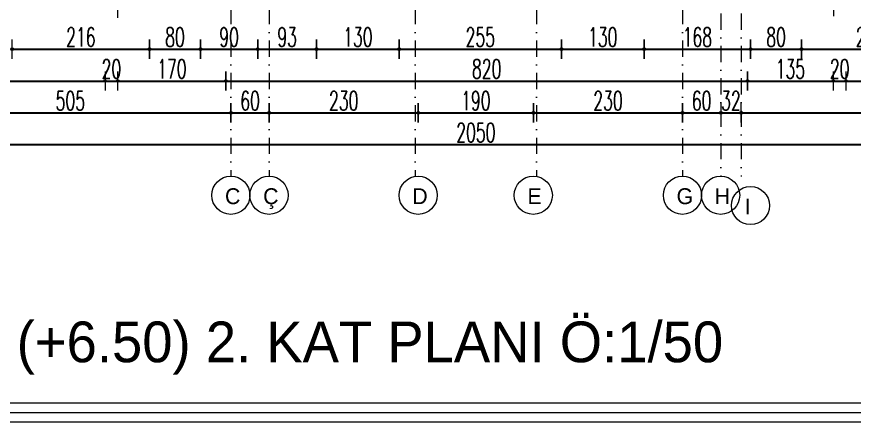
# Model space of a CAD drawing. Header units: millimetres. Extents: x -16104 to 67872, y -88009 to 12107.
# Drawn here: x 14898 to 16215, y 8729 to 9366 of the extents above; entities that cross this region are included whole.
import ezdxf

# ---------------------------------------------------------------- set-up
doc = ezdxf.new("R2010")
doc.units = ezdxf.units.MM
doc.linetypes.add('ACAD_ISO07W100', pattern=[3, 0, -3])
doc.linetypes.add('DASHDOTX2', pattern=[50.8, 25.4, -12.7, 0, -12.7])
doc.layers.get('0').update_dxf_attribs({"color": 241})
for name, color, linetype, lineweight in [('AKS', 1, 'ACAD_ISO07W100', 5), ('akslar', 144, 'Continuous', 20), ('c05', 32, 'Continuous', 13), ('OLCU', 54, 'Continuous', 13), ('YAZI', 22, 'Continuous', 18)]:
    doc.layers.add(name, color=color, linetype=linetype, lineweight=lineweight)
doc.styles.add('DIM', font='Txttw.shx', dxfattribs={"width": 0.6})
doc.styles.add('ÖLÇÜ-50', font='comic.ttf', dxfattribs={"height": 12.5})
doc.dimstyles.new('50', dxfattribs={"dimscale": 0, "dimtxt": 30, "dimasz": 1, "dimexe": 0, "dimexo": 2, "dimgap": 4, "dimtad": 1, "dimdec": 0, "dimzin": 0, "dimdsep": 46, "dimtxsty": 'DIM', "dimblk1": 'DOT', "dimblk2": 'DOT', "dimsah": 1, "dimcen": 1.5, "dimdle": 3, "dimse1": 1, "dimse2": 1, "dimclrd": 256, "dimclre": 9, "dimclrt": 256, "dimadec": 0, "dimazin": 0, "dimtfac": 0.24, "dimtdec": 0, "dimtix": 1, "dimtmove": 2, "dimatfit": 3, "dimldrblk": 'DOT', "dimfxl": 0, "dimtolj": 1, "dimtzin": 15, "dimarcsym": 0})

# ---------------------------------------------------------------- blocks, each defined once
blk = doc.blocks.new('DOT')
for p, q in [((0, 15), (0, -15)), ((-2, 0), (0, 0)), ((2, 0), (0, 0))]:
    blk.add_line(p, q)
blk.add_circle((0, 0), 2)
blk = doc.blocks.new('*D4135')
at = {"layer": 'Defpoints', "color": 0, "transparency": 16777216}
for p in [(14890.7, 9365.5), (15106.7, 9365.5), (15106.7, 9315.5)]:
    blk.add_point(p, dxfattribs=at)
at = {"layer": 'OLCU', "lineweight": -2, "transparency": 16777216}
blk.add_line((14891.7, 9315.5), (15105.7, 9315.5), dxfattribs=at)
at = {"layer": 'OLCU', "lineweight": -2, "transparency": 16777216, "rotation": 180}
blk.add_blockref('DOT', (14890.7, 9315.5), dxfattribs=at)
at = {"layer": 'OLCU', "lineweight": -2, "transparency": 16777216}
blk.add_blockref('DOT', (15106.7, 9315.5), dxfattribs=at)
at = {"layer": 'OLCU', "transparency": 16777216, "insert": (14998.7, 9334.5), "char_height": 30, "attachment_point": 5, "style": 'DIM'}
blk.add_mtext('\\A1;216', dxfattribs=at)
blk = doc.blocks.new('*D4136')
at = {"layer": 'Defpoints', "color": 0, "transparency": 16777216}
for p in [(15106.7, 9365.5), (15186.7, 9365.5), (15186.7, 9315.5)]:
    blk.add_point(p, dxfattribs=at)
at = {"layer": 'OLCU', "lineweight": -2, "transparency": 16777216}
blk.add_line((15107.7, 9315.5), (15185.7, 9315.5), dxfattribs=at)
at = {"layer": 'OLCU', "lineweight": -2, "transparency": 16777216, "rotation": 180}
blk.add_blockref('DOT', (15106.7, 9315.5), dxfattribs=at)
at = {"layer": 'OLCU', "lineweight": -2, "transparency": 16777216}
blk.add_blockref('DOT', (15186.7, 9315.5), dxfattribs=at)
at = {"layer": 'OLCU', "transparency": 16777216, "insert": (15146.7, 9334.5), "char_height": 30, "attachment_point": 5, "style": 'DIM'}
blk.add_mtext('\\A1;80', dxfattribs=at)
blk = doc.blocks.new('*D4137')
at = {"layer": 'Defpoints', "color": 0, "transparency": 16777216}
for p in [(15276.7, 9365.5), (15369.2, 9365.5), (15369.2, 9315.5)]:
    blk.add_point(p, dxfattribs=at)
at = {"layer": 'OLCU', "lineweight": -2, "transparency": 16777216}
blk.add_line((15277.7, 9315.5), (15368.2, 9315.5), dxfattribs=at)
at = {"layer": 'OLCU', "lineweight": -2, "transparency": 16777216, "rotation": 180}
blk.add_blockref('DOT', (15276.7, 9315.5), dxfattribs=at)
at = {"layer": 'OLCU', "lineweight": -2, "transparency": 16777216}
blk.add_blockref('DOT', (15369.2, 9315.5), dxfattribs=at)
at = {"layer": 'OLCU', "transparency": 16777216, "insert": (15323, 9334.5), "char_height": 30, "attachment_point": 5, "style": 'DIM'}
blk.add_mtext('\\A1;93', dxfattribs=at)
blk = doc.blocks.new('*D4138')
at = {"layer": 'Defpoints', "color": 0, "transparency": 16777216}
for p in [(15369.2, 9365.5), (15499.2, 9365.5), (15499.2, 9315.5)]:
    blk.add_point(p, dxfattribs=at)
at = {"layer": 'OLCU', "lineweight": -2, "transparency": 16777216}
blk.add_line((15370.2, 9315.5), (15498.2, 9315.5), dxfattribs=at)
at = {"layer": 'OLCU', "lineweight": -2, "transparency": 16777216, "rotation": 180}
blk.add_blockref('DOT', (15369.2, 9315.5), dxfattribs=at)
at = {"layer": 'OLCU', "lineweight": -2, "transparency": 16777216}
blk.add_blockref('DOT', (15499.2, 9315.5), dxfattribs=at)
at = {"layer": 'OLCU', "transparency": 16777216, "insert": (15434.2, 9334.5), "char_height": 30, "attachment_point": 5, "style": 'DIM'}
blk.add_mtext('\\A1;130', dxfattribs=at)
blk = doc.blocks.new('*D4139')
at = {"layer": 'Defpoints', "color": 0, "transparency": 16777216}
for p in [(15499.2, 9365.5), (15754.2, 9365.5), (15754.2, 9315.5)]:
    blk.add_point(p, dxfattribs=at)
at = {"layer": 'OLCU', "lineweight": -2, "transparency": 16777216}
blk.add_line((15500.2, 9315.5), (15753.2, 9315.5), dxfattribs=at)
at = {"layer": 'OLCU', "lineweight": -2, "transparency": 16777216, "rotation": 180}
blk.add_blockref('DOT', (15499.2, 9315.5), dxfattribs=at)
at = {"layer": 'OLCU', "lineweight": -2, "transparency": 16777216}
blk.add_blockref('DOT', (15754.2, 9315.5), dxfattribs=at)
at = {"layer": 'OLCU', "transparency": 16777216, "insert": (15626.7, 9334.5), "char_height": 30, "attachment_point": 5, "style": 'DIM'}
blk.add_mtext('\\A1;255', dxfattribs=at)
blk = doc.blocks.new('*D4140')
at = {"layer": 'Defpoints', "color": 0, "transparency": 16777216}
for p in [(15754.2, 9365.5), (15884.2, 9365.5), (15884.2, 9315.5)]:
    blk.add_point(p, dxfattribs=at)
at = {"layer": 'OLCU', "lineweight": -2, "transparency": 16777216}
blk.add_line((15755.2, 9315.5), (15883.2, 9315.5), dxfattribs=at)
at = {"layer": 'OLCU', "lineweight": -2, "transparency": 16777216, "rotation": 180}
blk.add_blockref('DOT', (15754.2, 9315.5), dxfattribs=at)
at = {"layer": 'OLCU', "lineweight": -2, "transparency": 16777216}
blk.add_blockref('DOT', (15884.2, 9315.5), dxfattribs=at)
at = {"layer": 'OLCU', "transparency": 16777216, "insert": (15819.2, 9334.5), "char_height": 30, "attachment_point": 5, "style": 'DIM'}
blk.add_mtext('\\A1;130', dxfattribs=at)
blk = doc.blocks.new('*D4141')
at = {"layer": 'Defpoints', "color": 0, "transparency": 16777216}
for p in [(15884.2, 9365.5), (16051.7, 9365.5), (16051.7, 9315.5)]:
    blk.add_point(p, dxfattribs=at)
at = {"layer": 'OLCU', "lineweight": -2, "transparency": 16777216}
blk.add_line((15885.2, 9315.5), (16050.7, 9315.5), dxfattribs=at)
at = {"layer": 'OLCU', "lineweight": -2, "transparency": 16777216, "rotation": 180}
blk.add_blockref('DOT', (15884.2, 9315.5), dxfattribs=at)
at = {"layer": 'OLCU', "lineweight": -2, "transparency": 16777216}
blk.add_blockref('DOT', (16051.7, 9315.5), dxfattribs=at)
at = {"layer": 'OLCU', "transparency": 16777216, "insert": (15968, 9334.5), "char_height": 30, "attachment_point": 5, "style": 'DIM'}
blk.add_mtext('\\A1;168', dxfattribs=at)
blk = doc.blocks.new('*D4142')
at = {"layer": 'Defpoints', "color": 0, "transparency": 16777216}
for p in [(16051.7, 9365.5), (16131.7, 9365.5), (16131.7, 9315.5)]:
    blk.add_point(p, dxfattribs=at)
at = {"layer": 'OLCU', "lineweight": -2, "transparency": 16777216}
blk.add_line((16052.7, 9315.5), (16130.7, 9315.5), dxfattribs=at)
at = {"layer": 'OLCU', "lineweight": -2, "transparency": 16777216, "rotation": 180}
blk.add_blockref('DOT', (16051.7, 9315.5), dxfattribs=at)
at = {"layer": 'OLCU', "lineweight": -2, "transparency": 16777216}
blk.add_blockref('DOT', (16131.7, 9315.5), dxfattribs=at)
at = {"layer": 'OLCU', "transparency": 16777216, "insert": (16091.7, 9334.5), "char_height": 30, "attachment_point": 5, "style": 'DIM'}
blk.add_mtext('\\A1;80', dxfattribs=at)
blk = doc.blocks.new('*D4143')
at = {"layer": 'Defpoints', "color": 0, "transparency": 16777216}
for p in [(16131.7, 9365.5), (16348.7, 9365.5), (16348.7, 9315.5)]:
    blk.add_point(p, dxfattribs=at)
at = {"layer": 'OLCU', "lineweight": -2, "transparency": 16777216}
blk.add_line((16132.7, 9315.5), (16347.7, 9315.5), dxfattribs=at)
at = {"layer": 'OLCU', "lineweight": -2, "transparency": 16777216, "rotation": 180}
blk.add_blockref('DOT', (16131.7, 9315.5), dxfattribs=at)
at = {"layer": 'OLCU', "lineweight": -2, "transparency": 16777216}
blk.add_blockref('DOT', (16348.7, 9315.5), dxfattribs=at)
at = {"layer": 'OLCU', "transparency": 16777216, "insert": (16240.2, 9334.5), "char_height": 30, "attachment_point": 5, "style": 'DIM'}
blk.add_mtext('\\A1;217', dxfattribs=at)
blk = doc.blocks.new('*D4146')
at = {"layer": 'Defpoints', "color": 0, "transparency": 16777216}
for p in [(14594.7, 9300.5), (15036.7, 9300.5), (15036.7, 9265.5)]:
    blk.add_point(p, dxfattribs=at)
at = {"layer": 'OLCU', "lineweight": -2, "transparency": 16777216}
blk.add_line((14595.7, 9265.5), (15035.7, 9265.5), dxfattribs=at)
at = {"layer": 'OLCU', "lineweight": -2, "transparency": 16777216, "rotation": 180}
blk.add_blockref('DOT', (14594.7, 9265.5), dxfattribs=at)
at = {"layer": 'OLCU', "lineweight": -2, "transparency": 16777216}
blk.add_blockref('DOT', (15036.7, 9265.5), dxfattribs=at)
at = {"layer": 'OLCU', "transparency": 16777216, "insert": (14815.7, 9284.5), "char_height": 30, "attachment_point": 5, "style": 'DIM'}
blk.add_mtext('\\A1;442', dxfattribs=at)
blk = doc.blocks.new('*D4147')
at = {"layer": 'Defpoints', "color": 0, "transparency": 16777216}
for p in [(15226.7, 9300.5), (16046.7, 9300.5), (16046.7, 9265.5)]:
    blk.add_point(p, dxfattribs=at)
at = {"layer": 'OLCU', "lineweight": -2, "transparency": 16777216}
blk.add_line((15227.7, 9265.5), (16045.7, 9265.5), dxfattribs=at)
at = {"layer": 'OLCU', "lineweight": -2, "transparency": 16777216, "rotation": 180}
blk.add_blockref('DOT', (15226.7, 9265.5), dxfattribs=at)
at = {"layer": 'OLCU', "lineweight": -2, "transparency": 16777216}
blk.add_blockref('DOT', (16046.7, 9265.5), dxfattribs=at)
at = {"layer": 'OLCU', "transparency": 16777216, "insert": (15636.7, 9284.5), "char_height": 30, "attachment_point": 5, "style": 'DIM'}
blk.add_mtext('\\A1;820', dxfattribs=at)
blk = doc.blocks.new('*D4148')
at = {"layer": 'Defpoints', "color": 0, "transparency": 16777216}
for p in [(16046.7, 9300.5), (16181.7, 9300.5), (16181.7, 9265.5)]:
    blk.add_point(p, dxfattribs=at)
at = {"layer": 'OLCU', "lineweight": -2, "transparency": 16777216}
blk.add_line((16047.7, 9265.5), (16180.7, 9265.5), dxfattribs=at)
at = {"layer": 'OLCU', "lineweight": -2, "transparency": 16777216, "rotation": 180}
blk.add_blockref('DOT', (16046.7, 9265.5), dxfattribs=at)
at = {"layer": 'OLCU', "lineweight": -2, "transparency": 16777216}
blk.add_blockref('DOT', (16181.7, 9265.5), dxfattribs=at)
at = {"layer": 'OLCU', "transparency": 16777216, "insert": (16114.2, 9284.5), "char_height": 30, "attachment_point": 5, "style": 'DIM'}
blk.add_mtext('\\A1;135', dxfattribs=at)
blk = doc.blocks.new('*D4150')
at = {"layer": 'Defpoints', "color": 0, "transparency": 16777216}
for p in [(15294.7, 9215.5), (15529.2, 9215.5), (15529.2, 9215.5)]:
    blk.add_point(p, dxfattribs=at)
at = {"layer": 'OLCU', "lineweight": -2, "transparency": 16777216}
blk.add_line((15295.7, 9215.5), (15528.2, 9215.5), dxfattribs=at)
at = {"layer": 'OLCU', "lineweight": -2, "transparency": 16777216, "rotation": 180}
blk.add_blockref('DOT', (15294.7, 9215.5), dxfattribs=at)
at = {"layer": 'OLCU', "lineweight": -2, "transparency": 16777216}
blk.add_blockref('DOT', (15529.2, 9215.5), dxfattribs=at)
at = {"layer": 'OLCU', "transparency": 16777216, "insert": (15412, 9234.5), "char_height": 30, "attachment_point": 5, "style": 'DIM'}
blk.add_mtext('\\A1;230', dxfattribs=at)
blk = doc.blocks.new('*D4153')
at = {"layer": 'Defpoints', "color": 0, "transparency": 16777216}
for p in [(14594.7, 9200.5), (16644.7, 9200.5), (16644.7, 9165.5)]:
    blk.add_point(p, dxfattribs=at)
at = {"layer": 'OLCU', "lineweight": -2, "transparency": 16777216}
blk.add_line((14595.7, 9165.5), (16643.7, 9165.5), dxfattribs=at)
at = {"layer": 'OLCU', "lineweight": -2, "transparency": 16777216, "rotation": 180}
blk.add_blockref('DOT', (14594.7, 9165.5), dxfattribs=at)
at = {"layer": 'OLCU', "lineweight": -2, "transparency": 16777216}
blk.add_blockref('DOT', (16644.7, 9165.5), dxfattribs=at)
at = {"layer": 'OLCU', "transparency": 16777216, "insert": (15619.7, 9184.5), "char_height": 30, "attachment_point": 5, "style": 'DIM'}
blk.add_mtext('\\A1;2050', dxfattribs=at)
blk = doc.blocks.new('*D4209')
at = {"layer": 'Defpoints', "color": 0, "transparency": 16777216}
for p in [(15056.7, 9265.5), (15226.7, 9265.5), (15226.7, 9265.5)]:
    blk.add_point(p, dxfattribs=at)
at = {"layer": 'OLCU', "lineweight": -2, "transparency": 16777216}
blk.add_line((15057.7, 9265.5), (15225.7, 9265.5), dxfattribs=at)
at = {"layer": 'OLCU', "lineweight": -2, "transparency": 16777216, "rotation": 180}
blk.add_blockref('DOT', (15056.7, 9265.5), dxfattribs=at)
at = {"layer": 'OLCU', "lineweight": -2, "transparency": 16777216}
blk.add_blockref('DOT', (15226.7, 9265.5), dxfattribs=at)
at = {"layer": 'OLCU', "transparency": 16777216, "insert": (15141.7, 9284.5), "char_height": 30, "attachment_point": 5, "style": 'DIM'}
blk.add_mtext('\\A1;170', dxfattribs=at)
blk = doc.blocks.new('*D4212')
at = {"layer": 'Defpoints', "color": 0, "transparency": 16777216}
for p in [(16201.7, 9265.5), (16644.7, 9265.5), (16644.7, 9265.5)]:
    blk.add_point(p, dxfattribs=at)
at = {"layer": 'OLCU', "lineweight": -2, "transparency": 16777216}
blk.add_line((16202.7, 9265.5), (16643.7, 9265.5), dxfattribs=at)
at = {"layer": 'OLCU', "lineweight": -2, "transparency": 16777216, "rotation": 180}
blk.add_blockref('DOT', (16201.7, 9265.5), dxfattribs=at)
at = {"layer": 'OLCU', "lineweight": -2, "transparency": 16777216}
blk.add_blockref('DOT', (16644.7, 9265.5), dxfattribs=at)
at = {"layer": 'OLCU', "transparency": 16777216, "insert": (16423.2, 9284.5), "char_height": 30, "attachment_point": 5, "style": 'DIM'}
blk.add_mtext('\\A1;443', dxfattribs=at)
blk = doc.blocks.new('*D4238')
at = {"layer": 'Defpoints', "color": 0, "transparency": 16777216}
for p in [(15036.7, 9315.5), (15056.7, 9315.5), (15056.7, 9265.5)]:
    blk.add_point(p, dxfattribs=at)
at = {"layer": 'OLCU', "lineweight": -2, "transparency": 16777216}
for p, q in [((15035.7, 9265.5), (15034.7, 9265.5)), ((15036.7, 9265.5), (15056.7, 9265.5)), ((15057.7, 9265.5), (15058.7, 9265.5))]:
    blk.add_line(p, q, dxfattribs=at)
blk.add_blockref('DOT', (15036.7, 9265.5), dxfattribs=at)
at = {"layer": 'OLCU', "lineweight": -2, "transparency": 16777216, "rotation": 180}
blk.add_blockref('DOT', (15056.7, 9265.5), dxfattribs=at)
at = {"layer": 'OLCU', "transparency": 16777216, "insert": (15046.7, 9284.5), "char_height": 30, "attachment_point": 5, "style": 'DIM'}
blk.add_mtext('\\A1;20', dxfattribs=at)
blk = doc.blocks.new('*D4239')
at = {"layer": 'Defpoints', "color": 0, "transparency": 16777216}
for p in [(16181.7, 9265.5), (16201.7, 9265.5), (16201.7, 9265.5)]:
    blk.add_point(p, dxfattribs=at)
at = {"layer": 'OLCU', "lineweight": -2, "transparency": 16777216}
for p, q in [((16180.7, 9265.5), (16179.7, 9265.5)), ((16181.7, 9265.5), (16201.7, 9265.5)), ((16202.7, 9265.5), (16203.7, 9265.5))]:
    blk.add_line(p, q, dxfattribs=at)
blk.add_blockref('DOT', (16181.7, 9265.5), dxfattribs=at)
at = {"layer": 'OLCU', "lineweight": -2, "transparency": 16777216, "rotation": 180}
blk.add_blockref('DOT', (16201.7, 9265.5), dxfattribs=at)
at = {"layer": 'OLCU', "transparency": 16777216, "insert": (16191.7, 9284.5), "char_height": 30, "attachment_point": 5, "style": 'DIM'}
blk.add_mtext('\\A1;20', dxfattribs=at)
blk = doc.blocks.new('*D4251')
at = {"layer": 'Defpoints', "color": 0, "transparency": 16777216}
for p in [(14729.7, 9215.5), (15234.7, 9215.5), (15234.7, 9215.5)]:
    blk.add_point(p, dxfattribs=at)
at = {"layer": 'OLCU', "lineweight": -2, "transparency": 16777216}
blk.add_line((14730.7, 9215.5), (15233.7, 9215.5), dxfattribs=at)
at = {"layer": 'OLCU', "lineweight": -2, "transparency": 16777216, "rotation": 180}
blk.add_blockref('DOT', (14729.7, 9215.5), dxfattribs=at)
at = {"layer": 'OLCU', "lineweight": -2, "transparency": 16777216}
blk.add_blockref('DOT', (15234.7, 9215.5), dxfattribs=at)
at = {"layer": 'OLCU', "transparency": 16777216, "insert": (14982.2, 9234.5), "char_height": 30, "attachment_point": 5, "style": 'DIM'}
blk.add_mtext('\\A1;505', dxfattribs=at)
blk = doc.blocks.new('*D4252')
at = {"layer": 'Defpoints', "color": 0, "transparency": 16777216}
for p in [(15234.7, 9215.5), (15294.7, 9215.5), (15294.7, 9215.5)]:
    blk.add_point(p, dxfattribs=at)
at = {"layer": 'OLCU', "lineweight": -2, "transparency": 16777216}
blk.add_line((15235.7, 9215.5), (15293.7, 9215.5), dxfattribs=at)
at = {"layer": 'OLCU', "lineweight": -2, "transparency": 16777216, "rotation": 180}
blk.add_blockref('DOT', (15234.7, 9215.5), dxfattribs=at)
at = {"layer": 'OLCU', "lineweight": -2, "transparency": 16777216}
blk.add_blockref('DOT', (15294.7, 9215.5), dxfattribs=at)
at = {"layer": 'OLCU', "transparency": 16777216, "insert": (15264.7, 9234.5), "char_height": 30, "attachment_point": 5, "style": 'DIM'}
blk.add_mtext('\\A1;60', dxfattribs=at)
blk = doc.blocks.new('*D4253')
at = {"layer": 'Defpoints', "color": 0, "transparency": 16777216}
for p in [(15529.2, 9215.5), (15710.2, 9215.5), (15710.2, 9215.5)]:
    blk.add_point(p, dxfattribs=at)
at = {"layer": 'OLCU', "lineweight": -2, "transparency": 16777216}
blk.add_line((15530.2, 9215.5), (15709.2, 9215.5), dxfattribs=at)
at = {"layer": 'OLCU', "lineweight": -2, "transparency": 16777216, "rotation": 180}
blk.add_blockref('DOT', (15529.2, 9215.5), dxfattribs=at)
at = {"layer": 'OLCU', "lineweight": -2, "transparency": 16777216}
blk.add_blockref('DOT', (15710.2, 9215.5), dxfattribs=at)
at = {"layer": 'OLCU', "transparency": 16777216, "insert": (15619.7, 9234.5), "char_height": 30, "attachment_point": 5, "style": 'DIM'}
blk.add_mtext('\\A1;190', dxfattribs=at)
blk = doc.blocks.new('*D4254')
at = {"layer": 'Defpoints', "color": 0, "transparency": 16777216}
for p in [(15710.2, 9215.5), (15944.7, 9215.5), (15944.7, 9215.5)]:
    blk.add_point(p, dxfattribs=at)
at = {"layer": 'OLCU', "lineweight": -2, "transparency": 16777216}
blk.add_line((15711.2, 9215.5), (15943.7, 9215.5), dxfattribs=at)
at = {"layer": 'OLCU', "lineweight": -2, "transparency": 16777216, "rotation": 180}
blk.add_blockref('DOT', (15710.2, 9215.5), dxfattribs=at)
at = {"layer": 'OLCU', "lineweight": -2, "transparency": 16777216}
blk.add_blockref('DOT', (15944.7, 9215.5), dxfattribs=at)
at = {"layer": 'OLCU', "transparency": 16777216, "insert": (15827.5, 9234.5), "char_height": 30, "attachment_point": 5, "style": 'DIM'}
blk.add_mtext('\\A1;230', dxfattribs=at)
blk = doc.blocks.new('*D4255')
at = {"layer": 'Defpoints', "color": 0, "transparency": 16777216}
for p in [(15944.7, 9215.5), (16004.7, 9215.5), (16004.7, 9215.5)]:
    blk.add_point(p, dxfattribs=at)
at = {"layer": 'OLCU', "lineweight": -2, "transparency": 16777216}
blk.add_line((15945.7, 9215.5), (16003.7, 9215.5), dxfattribs=at)
at = {"layer": 'OLCU', "lineweight": -2, "transparency": 16777216, "rotation": 180}
blk.add_blockref('DOT', (15944.7, 9215.5), dxfattribs=at)
at = {"layer": 'OLCU', "lineweight": -2, "transparency": 16777216}
blk.add_blockref('DOT', (16004.7, 9215.5), dxfattribs=at)
at = {"layer": 'OLCU', "transparency": 16777216, "insert": (15974.7, 9234.5), "char_height": 30, "attachment_point": 5, "style": 'DIM'}
blk.add_mtext('\\A1;60', dxfattribs=at)
blk = doc.blocks.new('*D4256')
at = {"layer": 'Defpoints', "color": 0, "transparency": 16777216}
for p in [(16004.7, 9215.5), (16036.7, 9215.5), (16036.7, 9215.5)]:
    blk.add_point(p, dxfattribs=at)
at = {"layer": 'OLCU', "lineweight": -2, "transparency": 16777216}
for p, q in [((16003.7, 9215.5), (16002.7, 9215.5)), ((16004.7, 9215.5), (16036.7, 9215.5)), ((16037.7, 9215.5), (16038.7, 9215.5))]:
    blk.add_line(p, q, dxfattribs=at)
blk.add_blockref('DOT', (16004.7, 9215.5), dxfattribs=at)
at = {"layer": 'OLCU', "lineweight": -2, "transparency": 16777216, "rotation": 180}
blk.add_blockref('DOT', (16036.7, 9215.5), dxfattribs=at)
at = {"layer": 'OLCU', "transparency": 16777216, "insert": (16020.7, 9234.5), "char_height": 30, "attachment_point": 5, "style": 'DIM'}
blk.add_mtext('\\A1;32', dxfattribs=at)
blk = doc.blocks.new('*D4257')
at = {"layer": 'Defpoints', "color": 0, "transparency": 16777216}
for p in [(16036.7, 9215.5), (16474.7, 9215.5), (16474.7, 9215.5)]:
    blk.add_point(p, dxfattribs=at)
at = {"layer": 'OLCU', "lineweight": -2, "transparency": 16777216}
blk.add_line((16037.7, 9215.5), (16473.7, 9215.5), dxfattribs=at)
at = {"layer": 'OLCU', "lineweight": -2, "transparency": 16777216, "rotation": 180}
blk.add_blockref('DOT', (16036.7, 9215.5), dxfattribs=at)
at = {"layer": 'OLCU', "lineweight": -2, "transparency": 16777216}
blk.add_blockref('DOT', (16474.7, 9215.5), dxfattribs=at)
at = {"layer": 'OLCU', "transparency": 16777216, "insert": (16255.7, 9234.5), "char_height": 30, "attachment_point": 5, "style": 'DIM'}
blk.add_mtext('\\A1;438', dxfattribs=at)
blk = doc.blocks.new('*D4275')
at = {"layer": 'Defpoints', "color": 0, "transparency": 16777216}
for p in [(15186.7, 9315.5), (15276.7, 9315.5), (15276.7, 9315.5)]:
    blk.add_point(p, dxfattribs=at)
at = {"layer": 'OLCU', "lineweight": -2, "transparency": 16777216}
blk.add_line((15187.7, 9315.5), (15275.7, 9315.5), dxfattribs=at)
at = {"layer": 'OLCU', "lineweight": -2, "transparency": 16777216, "rotation": 180}
blk.add_blockref('DOT', (15186.7, 9315.5), dxfattribs=at)
at = {"layer": 'OLCU', "lineweight": -2, "transparency": 16777216}
blk.add_blockref('DOT', (15276.7, 9315.5), dxfattribs=at)
at = {"layer": 'OLCU', "transparency": 16777216, "insert": (15231.7, 9334.5), "char_height": 30, "attachment_point": 5, "style": 'DIM'}
blk.add_mtext('\\A1;90', dxfattribs=at)
blk = doc.blocks.new('*D4278')
at = {"layer": 'Defpoints', "color": 0, "transparency": 16777216}
for p in [(15056.7, 9379.6), (16181.7, 9382.3), (16181.7, 9382.3)]:
    blk.add_point(p, dxfattribs=at)
at = {"layer": 'OLCU', "lineweight": -2, "transparency": 16777216}
blk.add_line((15057.7, 9379.6), (16180.7, 9382.3), dxfattribs=at)
for p, rotation in [((15056.7, 9379.6), 180.1399202823359), ((16181.7, 9382.3), 0.1399202823359238)]:
    blk.add_blockref('DOT', p, dxfattribs=dict(at, rotation=rotation))
at = {"layer": 'OLCU', "transparency": 16777216, "insert": (15619.2, 9400), "char_height": 30, "attachment_point": 5, "rotation": 0.1399, "style": 'DIM'}
blk.add_mtext('\\A1;1125', dxfattribs=at)
blk = doc.blocks.new('*D4013')
at = {"layer": 'Defpoints', "color": 0, "transparency": 16777216}
for p in [(14424.7, 9387), (14424.7, 9387), (15056.7, 9379.6)]:
    blk.add_point(p, dxfattribs=at)
at = {"layer": 'OLCU', "lineweight": -2, "transparency": 16777216}
blk.add_line((15055.7, 9379.6), (14425.7, 9387), dxfattribs=at)
for p, rotation in [((14424.7, 9387), 179.3311844585351), ((15056.7, 9379.6), 359.3311844585351)]:
    blk.add_blockref('DOT', p, dxfattribs=dict(at, rotation=rotation))
at = {"layer": 'OLCU', "transparency": 16777216, "insert": (14740.9, 9402.3), "char_height": 30, "attachment_point": 5, "rotation": 359.3312, "style": 'DIM'}
blk.add_mtext('\\A1;632', dxfattribs=at)

msp = doc.modelspace()

# ---------------------------------------------------------------- linework, layer by layer
at = {"layer": 'AKS', "linetype": 'ByBlock'}
for centre in [(15234.5, 9086), (15294.5, 9086), (15529, 9086), (15710, 9086), (15944.5, 9086), (16004.5, 9086), (16051.5, 9069.8)]:
    msp.add_circle(centre, 30, dxfattribs=at)
at = {"layer": 'akslar', "linetype": 'DASHDOTX2'}
for p, q in [((15234.7, 11925), (15234.7, 9115.5)), ((15294.7, 11925), (15294.7, 9115.5)), ((15524.2, 11925), (15524.2, 9115.5)), ((15715.2, 11925), (15715.2, 9115.5)), ((15944.7, 11925), (15944.7, 9115.5)), ((16004.7, 11916.5), (16004.7, 9115.5)), ((16036.7, 11916.5), (16036.7, 9115.5))]:
    msp.add_line(p, q, dxfattribs=at)
at = {"layer": 'c05'}
for points in [[(17435.3, 8939.6), (17435.3, 8729.3), (13905, 8729.3), (13905, 12107.1), (17435.3, 12107.1), (17435.3, 10251)], [(17420.3, 8939.6), (17420.3, 8744.3), (13920, 8744.3), (13920, 12092.1), (17420.3, 12092.1), (17420.3, 10251)], [(17405.3, 8939.6), (17405.3, 8759.3), (13935, 8759.3), (13935, 12077.1), (17405.3, 12077.1), (17405.3, 10251)]]:
    msp.add_lwpolyline(points, dxfattribs=at)

# ---------------------------------------------------------------- texts
at = {"layer": 'AKS', "char_height": 25, "width": 35.659, "attachment_point": 1}
for s, insert in [('C', (15225.3, 9097)), ('Ç', (15285.3, 9097)), ('D', (15519.8, 9097)), ('E', (15700.8, 9097)), ('G', (15935.3, 9097)), ('H', (15995.3, 9097)), ('I', (16042.3, 9080.8))]:
    msp.add_mtext(s, dxfattribs=dict(at, insert=insert))
at = {"layer": 'YAZI', "style": 'ÖLÇÜ-50'}
msp.add_text('(+6.50) 2. KAT PLANI Ö:1/50', height=64, dxfattribs=at).set_placement((14897.8, 8823.6))

# ---------------------------------------------------------------- dimensions: what is measured, and where the dimension line sits
at = {"layer": 'OLCU'}
for p1, p2, picture, middle in [((15056.7, 9379.6), (14424.7, 9387), '*D4013', (14740.9, 9402.3)), ((15056.7, 9379.6), (16181.7, 9382.3), '*D4278', (15619.2, 9400)), ((15186.7, 9315.5), (15276.7, 9315.5), '*D4275', (15231.7, 9334.5)), ((14729.7, 9215.5), (15234.7, 9215.5), '*D4251', (14982.2, 9234.5))]:
    dim = msp.add_aligned_dim(p1=p1, p2=p2, distance=0, dimstyle='50', override={"dimscale": 1}, dxfattribs=at)
    dim.commit()
    dim.dimension.update_dxf_attribs({"geometry": picture, "text_midpoint": middle})
for base, p1, p2, picture, middle in [((15106.7, 9315.5), (14890.7, 9365.5), (15106.7, 9365.5), '*D4135', (14998.7, 9334.5)), ((15186.7, 9315.5), (15106.7, 9365.5), (15186.7, 9365.5), '*D4136', (15146.7, 9334.5)), ((15369.2064382, 9315.5446397), (15276.7064382, 9365.5446397), (15369.2064382, 9365.5446397), '*D4137', (15322.9564382, 9334.5446397)), ((15499.2, 9315.5), (15369.2, 9365.5), (15499.2, 9365.5), '*D4138', (15434.2, 9334.5)), ((15754.2, 9315.5), (15499.2, 9365.5), (15754.2, 9365.5), '*D4139', (15626.7, 9334.5)), ((15884.2, 9315.5), (15754.2, 9365.5), (15884.2, 9365.5), '*D4140', (15819.2, 9334.5)), ((16051.7064382, 9315.5446397), (15884.2064382, 9365.5446397), (16051.7064382, 9365.5446397), '*D4141', (15967.9564382, 9334.5446397)), ((16131.7, 9315.5), (16051.7, 9365.5), (16131.7, 9365.5), '*D4142', (16091.7, 9334.5)), ((16348.7, 9315.5), (16131.7, 9365.5), (16348.7, 9365.5), '*D4143', (16240.2, 9334.5)), ((15056.7, 9265.5), (15036.7, 9315.5), (15056.7, 9315.5), '*D4238', (15046.7, 9284.5)), ((15036.7, 9265.5), (14594.7, 9300.5), (15036.7, 9300.5), '*D4146', (14815.7, 9284.5)), ((15226.7, 9265.5), (15056.7, 9265.5), (15226.7, 9265.5), '*D4209', (15141.7, 9284.5)), ((16046.7, 9265.5), (15226.7, 9300.5), (16046.7, 9300.5), '*D4147', (15636.7, 9284.5)), ((16181.7, 9265.5), (16046.7, 9300.5), (16181.7, 9300.5), '*D4148', (16114.2, 9284.5)), ((16201.7, 9265.5), (16181.7, 9265.5), (16201.7, 9265.5), '*D4239', (16191.7, 9284.5)), ((16644.7, 9265.5), (16201.7, 9265.5), (16644.7, 9265.5), '*D4212', (16423.2, 9284.5)), ((15294.7, 9215.5), (15234.7, 9215.5), (15294.7, 9215.5), '*D4252', (15264.7, 9234.5)), ((16004.7, 9215.5), (15944.7, 9215.5), (16004.7, 9215.5), '*D4255', (15974.7, 9234.5)), ((16036.7, 9215.5), (16004.7, 9215.5), (16036.7, 9215.5), '*D4256', (16020.7, 9234.5)), ((16474.7, 9215.5), (16036.7, 9215.5), (16474.7, 9215.5), '*D4257', (16255.7, 9234.5)), ((16644.7, 9165.5), (14594.7, 9200.5), (16644.7, 9200.5), '*D4153', (15619.7, 9184.5))]:
    dim = msp.add_linear_dim(base=base, p1=p1, p2=p2, dimstyle='50', override={"dimscale": 1}, dxfattribs=at)
    dim.commit()
    dim.dimension.update_dxf_attribs({"geometry": picture, "text_midpoint": middle})
for base, p1, p2, text, picture, middle in [((15529.2, 9215.5), (15294.7, 9215.5), (15529.2, 9215.5), '230', '*D4150', (15412, 9234.5)), ((15710.2, 9215.5), (15529.2, 9215.5), (15710.2, 9215.5), '190', '*D4253', (15619.7, 9234.5)), ((15944.7, 9215.5), (15710.2, 9215.5), (15944.7, 9215.5), '230', '*D4254', (15827.5, 9234.5))]:
    dim = msp.add_linear_dim(base=base, p1=p1, p2=p2, text=text, dimstyle='50', override={"dimscale": 1}, dxfattribs=at)
    dim.commit()
    dim.dimension.update_dxf_attribs({"geometry": picture, "text_midpoint": middle})

doc.saveas('drawing.dxf')
